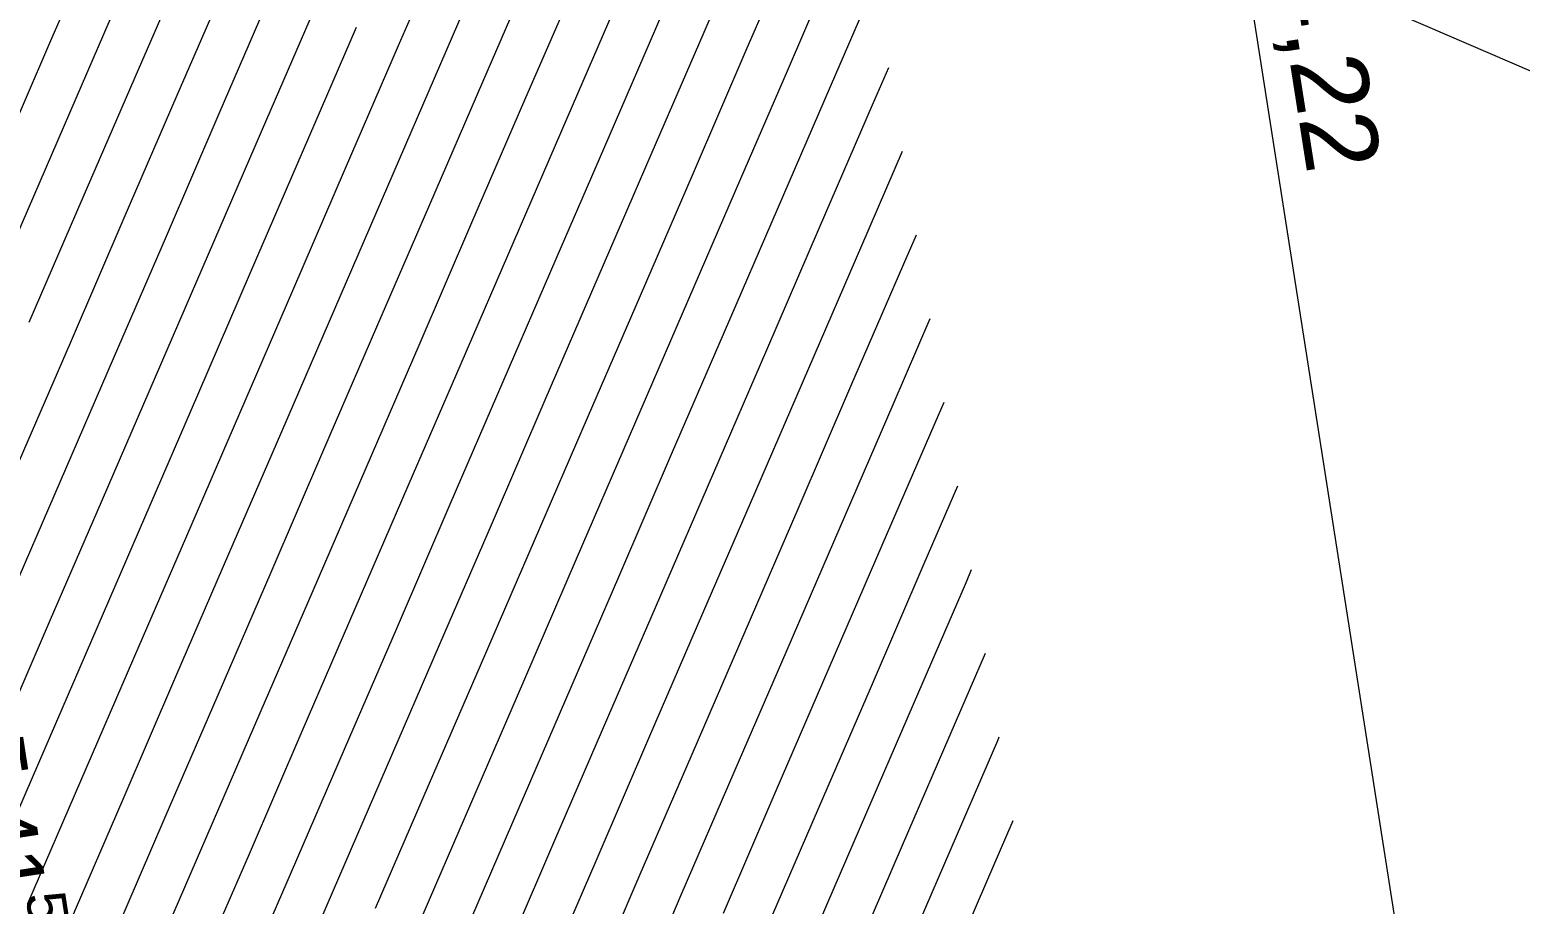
# Model space of a CAD drawing. Header units: millimetres. Extents: x 11801750 to 12566104, y 354831409 to 356234587.
# Drawn here: x 12555799 to 12558279, y 356220321 to 356221776 of the extents above; entities that cross this region are included whole.
import ezdxf
from ezdxf.enums import TextEntityAlignment as Align

# ---------------------------------------------------------------- set-up
doc = ezdxf.new("R2010")
doc.units = ezdxf.units.MM
doc.header["$MEASUREMENT"] = 0
doc.linetypes.add('Dot & Dashed', pattern=[6702.78, 3527.78, -1763.89, 0, -1411.11])
doc.layers.add('New_110 Bemassungen Ausführung', color=7, linetype='Continuous')
doc.layers.add('New_290 Raster _ Achsen', color=7, linetype='Continuous')
for name, color, linetype, lineweight in [('New_110 Bemassungen Ausführung_Pen_No__1', 7, 'Continuous', 13), ('New_255 Plangrafiken_Pen_No__39', 8, 'Continuous', 13), ('New_290 Raster _ Achsen_Pen_No__108', 7, 'Continuous', 13)]:
    doc.layers.add(name, color=color, linetype=linetype, lineweight=lineweight)
doc.styles.add('GENERATED_STYLE_1', font='arial.ttf')
doc.dimstyles.new('GENERATED_STYLE__1', dxfattribs={"dimtxt": 125, "dimasz": 47.5, "dimexe": 0.18, "dimexo": 2, "dimgap": 0, "dimtad": 1, "dimlfac": 0.001, "dimzin": 0, "dimdsep": 46, "dimtxsty": 'GENERATED_STYLE_1', "dimblk": 'ARROWHEAD_2', "dimblk1": 'ARROWHEAD_2', "dimblk2": 'ARROWHEAD_2', "dimcen": 0.09, "dimclrd": 7, "dimclre": 7, "dimclrt": 7, "dimadec": 0, "dimazin": 0, "dimtfac": 1, "dimtdec": 4, "dimtmove": 0, "dimatfit": 3, "dimfxl": 1, "dimtolj": 1, "dimtzin": 0, "dimarcsym": 0})
doc.dimstyles.new('GENERATED_STYLE__2', dxfattribs={"dimtxt": 100, "dimasz": 47.5, "dimexe": 0.18, "dimexo": 2, "dimgap": 0, "dimtad": 1, "dimlfac": 0.001, "dimzin": 0, "dimdsep": 46, "dimtxsty": 'GENERATED_STYLE_1', "dimblk": 'ARROWHEAD_2', "dimblk1": 'ARROWHEAD_2', "dimblk2": 'ARROWHEAD_2', "dimcen": 0.09, "dimclrd": 7, "dimclre": 7, "dimclrt": 7, "dimadec": 0, "dimazin": 0, "dimtfac": 1, "dimtdec": 4, "dimtmove": 0, "dimatfit": 3, "dimfxl": 1, "dimtolj": 1, "dimtzin": 0, "dimarcsym": 0})

# ---------------------------------------------------------------- blocks, each defined once
blk = doc.blocks.new('*X19', base_point=(12240439.2, 356160438.4))
at = {"layer": 'New_255 Plangrafiken_Pen_No__39', "color": 8, "linetype": 'Continuous', "lineweight": 13}
for p, q in [((12555922.1, 356221961.3), (12555834, 356221757.4)), ((12555922.1, 356221961.3), (12555834, 356221757.4)), ((12557009, 356221975.7), (12556920.9, 356221771.8)), ((12557009, 356221975.7), (12556920.9, 356221771.8)), ((12555992.1, 356221931), (12555904.1, 356221727.1)), ((12555992.1, 356221931), (12555904.1, 356221727.1)), ((12556500.6, 356221953.4), (12556412.5, 356221749.5)), ((12556500.6, 356221953.4), (12556412.5, 356221749.5)), ((12557079, 356221945.4), (12556990.9, 356221741.5)), ((12557079, 356221945.4), (12556990.9, 356221741.5)), ((12556570.6, 356221923.1), (12556482.5, 356221719.2)), ((12556570.6, 356221923.1), (12556482.5, 356221719.2)), ((12557149.1, 356221915.2), (12557061, 356221711.3)), ((12557149.1, 356221915.2), (12557061, 356221711.3)), ((12556062.2, 356221900.8), (12555974.1, 356221696.9)), ((12556062.2, 356221900.8), (12555974.1, 356221696.9)), ((12556640.7, 356221892.8), (12556552.6, 356221688.9)), ((12556640.7, 356221892.8), (12556552.6, 356221688.9)), ((12556132.3, 356221870.5), (12556044.2, 356221666.6)), ((12556132.3, 356221870.5), (12556044.2, 356221666.6)), ((12556710.7, 356221862.6), (12556622.6, 356221658.7)), ((12556710.7, 356221862.6), (12556622.6, 356221658.7)), ((12556202.3, 356221840.2), (12556114.2, 356221636.3)), ((12556202.3, 356221840.2), (12556114.2, 356221636.3)), ((12556780.8, 356221832.3), (12556692.7, 356221628.4)), ((12556780.8, 356221832.3), (12556692.7, 356221628.4)), ((12557204.9, 356221851.9), (12557131, 356221681)), ((12557204.9, 356221851.9), (12557131, 356221681)), ((12556272.4, 356221810), (12556184.3, 356221606.1)), ((12556272.4, 356221810), (12556184.3, 356221606.1)), ((12556850.8, 356221802.1), (12556762.7, 356221598.1)), ((12556850.8, 356221802.1), (12556762.7, 356221598.1)), ((12555834, 356221757.4), (12555745.9, 356221553.5)), ((12555834, 356221757.4), (12555745.9, 356221553.5)), ((12556342.4, 356221779.7), (12556254.3, 356221575.8)), ((12556342.4, 356221779.7), (12556254.3, 356221575.8)), ((12556920.9, 356221771.8), (12556832.8, 356221567.9)), ((12556920.9, 356221771.8), (12556832.8, 356221567.9)), ((12556412.5, 356221749.5), (12556324.4, 356221545.5)), ((12556412.5, 356221749.5), (12556324.4, 356221545.5)), ((12556990.9, 356221741.5), (12556902.9, 356221537.6)), ((12556990.9, 356221741.5), (12556902.9, 356221537.6)), ((12555904.1, 356221727.1), (12555816, 356221523.2)), ((12555904.1, 356221727.1), (12555816, 356221523.2)), ((12556482.5, 356221719.2), (12556394.4, 356221515.3)), ((12556482.5, 356221719.2), (12556394.4, 356221515.3)), ((12557061, 356221711.3), (12556972.9, 356221507.4)), ((12557061, 356221711.3), (12556972.9, 356221507.4)), ((12557227.9, 356221712.7), (12557201.1, 356221650.7)), ((12557227.9, 356221712.7), (12557201.1, 356221650.7)), ((12555974.1, 356221696.9), (12555886, 356221492.9)), ((12555974.1, 356221696.9), (12555886, 356221492.9)), ((12556552.6, 356221688.9), (12556464.5, 356221485)), ((12556552.6, 356221688.9), (12556464.5, 356221485)), ((12556044.2, 356221666.6), (12555956.1, 356221462.7)), ((12556044.2, 356221666.6), (12555956.1, 356221462.7)), ((12556622.6, 356221658.7), (12556534.6, 356221454.8)), ((12556622.6, 356221658.7), (12556534.6, 356221454.8)), ((12557131, 356221681), (12557043, 356221477.1)), ((12557131, 356221681), (12557043, 356221477.1)), ((12556114.2, 356221636.3), (12556026.1, 356221432.4)), ((12556114.2, 356221636.3), (12556026.1, 356221432.4)), ((12557201.1, 356221650.7), (12557113, 356221446.8)), ((12557201.1, 356221650.7), (12557113, 356221446.8)), ((12556692.7, 356221628.4), (12556604.6, 356221424.5)), ((12556692.7, 356221628.4), (12556604.6, 356221424.5)), ((12556184.3, 356221606.1), (12556096.2, 356221402.2)), ((12556184.3, 356221606.1), (12556096.2, 356221402.2)), ((12556762.7, 356221598.1), (12556674.7, 356221394.2)), ((12556762.7, 356221598.1), (12556674.7, 356221394.2)), ((12556254.3, 356221575.8), (12556166.2, 356221371.9)), ((12556254.3, 356221575.8), (12556166.2, 356221371.9)), ((12556832.8, 356221567.9), (12556744.7, 356221364)), ((12556832.8, 356221567.9), (12556744.7, 356221364)), ((12557250.9, 356221573.5), (12557183.1, 356221416.6)), ((12557250.9, 356221573.5), (12557183.1, 356221416.6)), ((12556324.4, 356221545.5), (12556236.3, 356221341.6)), ((12556324.4, 356221545.5), (12556236.3, 356221341.6)), ((12556902.9, 356221537.6), (12556814.8, 356221333.7)), ((12556902.9, 356221537.6), (12556814.8, 356221333.7)), ((12555816, 356221523.2), (12555727.9, 356221319.3)), ((12555816, 356221523.2), (12555727.9, 356221319.3)), ((12556394.4, 356221515.3), (12556306.4, 356221311.4)), ((12556394.4, 356221515.3), (12556306.4, 356221311.4)), ((12555886, 356221492.9), (12555797.9, 356221289)), ((12555886, 356221492.9), (12555797.9, 356221289)), ((12556464.5, 356221485), (12556376.4, 356221281.1)), ((12556464.5, 356221485), (12556376.4, 356221281.1)), ((12556972.9, 356221507.4), (12556884.8, 356221303.4)), ((12556972.9, 356221507.4), (12556884.8, 356221303.4)), ((12555956.1, 356221462.7), (12555868, 356221258.8)), ((12555956.1, 356221462.7), (12555868, 356221258.8)), ((12557043, 356221477.1), (12556954.9, 356221273.2)), ((12557043, 356221477.1), (12556954.9, 356221273.2)), ((12556534.6, 356221454.8), (12556446.5, 356221250.8)), ((12556534.6, 356221454.8), (12556446.5, 356221250.8)), ((12557113, 356221446.8), (12557024.9, 356221242.9)), ((12557113, 356221446.8), (12557024.9, 356221242.9)), ((12557273.9, 356221434.3), (12557253.1, 356221386.3)), ((12557273.9, 356221434.3), (12557253.1, 356221386.3)), ((12556026.1, 356221432.4), (12555938.1, 356221228.5)), ((12556026.1, 356221432.4), (12555938.1, 356221228.5)), ((12556604.6, 356221424.5), (12556516.5, 356221220.6)), ((12556604.6, 356221424.5), (12556516.5, 356221220.6)), ((12557183.1, 356221416.6), (12557095, 356221212.7)), ((12557183.1, 356221416.6), (12557095, 356221212.7)), ((12556096.2, 356221402.2), (12556008.1, 356221198.2)), ((12556096.2, 356221402.2), (12556008.1, 356221198.2)), ((12556674.7, 356221394.2), (12556586.6, 356221190.3)), ((12556674.7, 356221394.2), (12556586.6, 356221190.3)), ((12557253.1, 356221386.3), (12557165, 356221182.4)), ((12557253.1, 356221386.3), (12557165, 356221182.4)), ((12556166.2, 356221371.9), (12556078.2, 356221168)), ((12556166.2, 356221371.9), (12556078.2, 356221168)), ((12556744.7, 356221364), (12556656.6, 356221160.1)), ((12556744.7, 356221364), (12556656.6, 356221160.1)), ((12556236.3, 356221341.6), (12556148.2, 356221137.7)), ((12556236.3, 356221341.6), (12556148.2, 356221137.7)), ((12556306.4, 356221311.4), (12556218.3, 356221107.5)), ((12556306.4, 356221311.4), (12556218.3, 356221107.5)), ((12556814.8, 356221333.7), (12556726.7, 356221129.8)), ((12556814.8, 356221333.7), (12556726.7, 356221129.8)), ((12556884.8, 356221303.4), (12556796.7, 356221099.5)), ((12556884.8, 356221303.4), (12556796.7, 356221099.5)), ((12557296.9, 356221295.1), (12557235.1, 356221152.1)), ((12557296.9, 356221295.1), (12557235.1, 356221152.1)), ((12556376.4, 356221281.1), (12556288.3, 356221077.2)), ((12556376.4, 356221281.1), (12556288.3, 356221077.2)), ((12556954.9, 356221273.2), (12556866.8, 356221069.3)), ((12556954.9, 356221273.2), (12556866.8, 356221069.3)), ((12555868, 356221258.8), (12555779.9, 356221054.9)), ((12555868, 356221258.8), (12555779.9, 356221054.9)), ((12556446.5, 356221250.8), (12556358.4, 356221046.9)), ((12556446.5, 356221250.8), (12556358.4, 356221046.9)), ((12557024.9, 356221242.9), (12556936.8, 356221039)), ((12557024.9, 356221242.9), (12556936.8, 356221039)), ((12555938.1, 356221228.5), (12555850, 356221024.6)), ((12555938.1, 356221228.5), (12555850, 356221024.6)), ((12556516.5, 356221220.6), (12556428.4, 356221016.7)), ((12556516.5, 356221220.6), (12556428.4, 356221016.7)), ((12557095, 356221212.7), (12557006.9, 356221008.7)), ((12557095, 356221212.7), (12557006.9, 356221008.7)), ((12556008.1, 356221198.2), (12555920, 356220994.3)), ((12556008.1, 356221198.2), (12555920, 356220994.3)), ((12556586.6, 356221190.3), (12556498.5, 356220986.4)), ((12556586.6, 356221190.3), (12556498.5, 356220986.4)), ((12556078.2, 356221168), (12555990.1, 356220964.1)), ((12556078.2, 356221168), (12555990.1, 356220964.1)), ((12557165, 356221182.4), (12557077, 356220978.5)), ((12557165, 356221182.4), (12557077, 356220978.5)), ((12556148.2, 356221137.7), (12556060.1, 356220933.8)), ((12556148.2, 356221137.7), (12556060.1, 356220933.8)), ((12556656.6, 356221160.1), (12556568.5, 356220956.1)), ((12556656.6, 356221160.1), (12556568.5, 356220956.1)), ((12557235.1, 356221152.1), (12557147, 356220948.2)), ((12557235.1, 356221152.1), (12557147, 356220948.2)), ((12557319.9, 356221155.9), (12557305.1, 356221121.9)), ((12557319.9, 356221155.9), (12557305.1, 356221121.9)), ((12556726.7, 356221129.8), (12556638.6, 356220925.9)), ((12556726.7, 356221129.8), (12556638.6, 356220925.9)), ((12557305.1, 356221121.9), (12557217.1, 356220918)), ((12557305.1, 356221121.9), (12557217.1, 356220918)), ((12556218.3, 356221107.5), (12556130.2, 356220903.5)), ((12556218.3, 356221107.5), (12556130.2, 356220903.5)), ((12556796.7, 356221099.5), (12556708.7, 356220895.6)), ((12556796.7, 356221099.5), (12556708.7, 356220895.6)), ((12556288.3, 356221077.2), (12556200.2, 356220873.3)), ((12556288.3, 356221077.2), (12556200.2, 356220873.3)), ((12556866.8, 356221069.3), (12556778.7, 356220865.4)), ((12556866.8, 356221069.3), (12556778.7, 356220865.4)), ((12556358.4, 356221046.9), (12556270.3, 356220843)), ((12556358.4, 356221046.9), (12556270.3, 356220843)), ((12556936.8, 356221039), (12556848.8, 356220835.1)), ((12556936.8, 356221039), (12556848.8, 356220835.1)), ((12555850, 356221024.6), (12555761.9, 356220820.7)), ((12555850, 356221024.6), (12555761.9, 356220820.7)), ((12556428.4, 356221016.7), (12556340.3, 356220812.8)), ((12556428.4, 356221016.7), (12556340.3, 356220812.8)), ((12557342.9, 356221016.7), (12557287.1, 356220887.7)), ((12557342.9, 356221016.7), (12557287.1, 356220887.7)), ((12555920, 356220994.3), (12555831.9, 356220790.4)), ((12555920, 356220994.3), (12555831.9, 356220790.4)), ((12557006.9, 356221008.7), (12556918.8, 356220804.8)), ((12557006.9, 356221008.7), (12556918.8, 356220804.8)), ((12555990.1, 356220964.1), (12555902, 356220760.2)), ((12555990.1, 356220964.1), (12555902, 356220760.2)), ((12556498.5, 356220986.4), (12556410.4, 356220782.5)), ((12556498.5, 356220986.4), (12556410.4, 356220782.5)), ((12557077, 356220978.5), (12556988.9, 356220774.6)), ((12557077, 356220978.5), (12556988.9, 356220774.6)), ((12556568.5, 356220956.1), (12556480.5, 356220752.2)), ((12556568.5, 356220956.1), (12556480.5, 356220752.2)), ((12557147, 356220948.2), (12557058.9, 356220744.3)), ((12557147, 356220948.2), (12557058.9, 356220744.3)), ((12556060.1, 356220933.8), (12555972, 356220729.9)), ((12556060.1, 356220933.8), (12555972, 356220729.9)), ((12556638.6, 356220925.9), (12556550.5, 356220722)), ((12556638.6, 356220925.9), (12556550.5, 356220722)), ((12557217.1, 356220918), (12557129, 356220714)), ((12557217.1, 356220918), (12557129, 356220714)), ((12556130.2, 356220903.5), (12556042.1, 356220699.6)), ((12556130.2, 356220903.5), (12556042.1, 356220699.6)), ((12556708.7, 356220895.6), (12556620.6, 356220691.7)), ((12556708.7, 356220895.6), (12556620.6, 356220691.7)), ((12556200.2, 356220873.3), (12556112.2, 356220669.4)), ((12556200.2, 356220873.3), (12556112.2, 356220669.4)), ((12556778.7, 356220865.4), (12556690.6, 356220661.4)), ((12556778.7, 356220865.4), (12556690.6, 356220661.4)), ((12557287.1, 356220887.7), (12557199, 356220683.8)), ((12557287.1, 356220887.7), (12557199, 356220683.8)), ((12557365.9, 356220877.6), (12557357.2, 356220857.4)), ((12557365.9, 356220877.6), (12557357.2, 356220857.4)), ((12556270.3, 356220843), (12556182.2, 356220639.1)), ((12556270.3, 356220843), (12556182.2, 356220639.1)), ((12557357.2, 356220857.4), (12557269.1, 356220653.5)), ((12557357.2, 356220857.4), (12557269.1, 356220653.5)), ((12556848.8, 356220835.1), (12556760.7, 356220631.2)), ((12556848.8, 356220835.1), (12556760.7, 356220631.2)), ((12555831.9, 356220790.4), (12555743.8, 356220586.5)), ((12555831.9, 356220790.4), (12555743.8, 356220586.5)), ((12556340.3, 356220812.8), (12556252.3, 356220608.8)), ((12556340.3, 356220812.8), (12556252.3, 356220608.8)), ((12556918.8, 356220804.8), (12556830.7, 356220600.9)), ((12556918.8, 356220804.8), (12556830.7, 356220600.9)), ((12556410.4, 356220782.5), (12556322.3, 356220578.6)), ((12556410.4, 356220782.5), (12556322.3, 356220578.6)), ((12556988.9, 356220774.6), (12556900.8, 356220570.7)), ((12556988.9, 356220774.6), (12556900.8, 356220570.7)), ((12555902, 356220760.2), (12555813.9, 356220556.2)), ((12555902, 356220760.2), (12555813.9, 356220556.2)), ((12556480.5, 356220752.2), (12556392.4, 356220548.3)), ((12556480.5, 356220752.2), (12556392.4, 356220548.3)), ((12557058.9, 356220744.3), (12556970.8, 356220540.4)), ((12557058.9, 356220744.3), (12556970.8, 356220540.4)), ((12555972, 356220729.9), (12555884, 356220526)), ((12555972, 356220729.9), (12555884, 356220526)), ((12556550.5, 356220722), (12556462.4, 356220518.1)), ((12556550.5, 356220722), (12556462.4, 356220518.1)), ((12557388.9, 356220738.4), (12557339.1, 356220623.3)), ((12557388.9, 356220738.4), (12557339.1, 356220623.3)), ((12556042.1, 356220699.6), (12555954, 356220495.7)), ((12556042.1, 356220699.6), (12555954, 356220495.7)), ((12556620.6, 356220691.7), (12556532.5, 356220487.8)), ((12556620.6, 356220691.7), (12556532.5, 356220487.8)), ((12557129, 356220714), (12557040.9, 356220510.1)), ((12557129, 356220714), (12557040.9, 356220510.1)), ((12556112.2, 356220669.4), (12556024.1, 356220465.5)), ((12556112.2, 356220669.4), (12556024.1, 356220465.5)), ((12557199, 356220683.8), (12557110.9, 356220479.9)), ((12557199, 356220683.8), (12557110.9, 356220479.9)), ((12556690.6, 356220661.4), (12556602.5, 356220457.5)), ((12556690.6, 356220661.4), (12556602.5, 356220457.5)), ((12557269.1, 356220653.5), (12557181, 356220449.6)), ((12557269.1, 356220653.5), (12557181, 356220449.6)), ((12556182.2, 356220639.1), (12556094.1, 356220435.2)), ((12556182.2, 356220639.1), (12556094.1, 356220435.2)), ((12556760.7, 356220631.2), (12556672.6, 356220427.3)), ((12556760.7, 356220631.2), (12556672.6, 356220427.3)), ((12557339.1, 356220623.3), (12557251.1, 356220419.3)), ((12557339.1, 356220623.3), (12557251.1, 356220419.3)), ((12556252.3, 356220608.8), (12556164.2, 356220404.9)), ((12556252.3, 356220608.8), (12556164.2, 356220404.9)), ((12556830.7, 356220600.9), (12556742.6, 356220397)), ((12556830.7, 356220600.9), (12556742.6, 356220397)), ((12557409.2, 356220593), (12557321.1, 356220389.1)), ((12557409.2, 356220593), (12557321.1, 356220389.1)), ((12557411.9, 356220599.2), (12557409.2, 356220593)), ((12557411.9, 356220599.2), (12557409.2, 356220593)), ((12556322.3, 356220578.6), (12556234.2, 356220374.7)), ((12556322.3, 356220578.6), (12556234.2, 356220374.7)), ((12556900.8, 356220570.7), (12556812.7, 356220366.7)), ((12556900.8, 356220570.7), (12556812.7, 356220366.7)), ((12555813.9, 356220556.2), (12555725.8, 356220352.3)), ((12555813.9, 356220556.2), (12555725.8, 356220352.3)), ((12556392.4, 356220548.3), (12556304.3, 356220344.4)), ((12556392.4, 356220548.3), (12556304.3, 356220344.4)), ((12555884, 356220526), (12555795.9, 356220322.1)), ((12555884, 356220526), (12555795.9, 356220322.1)), ((12556462.4, 356220518.1), (12556374.3, 356220314.1)), ((12556462.4, 356220518.1), (12556374.3, 356220314.1)), ((12556970.8, 356220540.4), (12556882.8, 356220336.5)), ((12556970.8, 356220540.4), (12556882.8, 356220336.5)), ((12555954, 356220495.7), (12555865.9, 356220291.8)), ((12555954, 356220495.7), (12555865.9, 356220291.8)), ((12557040.9, 356220510.1), (12556952.8, 356220306.2)), ((12557040.9, 356220510.1), (12556952.8, 356220306.2)), ((12556532.5, 356220487.8), (12556444.4, 356220283.9)), ((12556532.5, 356220487.8), (12556444.4, 356220283.9)), ((12557110.9, 356220479.9), (12557022.9, 356220276)), ((12557110.9, 356220479.9), (12557022.9, 356220276)), ((12556024.1, 356220465.5), (12555936, 356220261.6)), ((12556024.1, 356220465.5), (12555936, 356220261.6)), ((12556602.5, 356220457.5), (12556514.4, 356220253.6)), ((12556602.5, 356220457.5), (12556514.4, 356220253.6)), ((12557181, 356220449.6), (12557092.9, 356220245.7)), ((12557181, 356220449.6), (12557092.9, 356220245.7)), ((12557434.9, 356220460), (12557391.2, 356220358.8)), ((12557434.9, 356220460), (12557391.2, 356220358.8)), ((12556094.1, 356220435.2), (12556006, 356220231.3)), ((12556094.1, 356220435.2), (12556006, 356220231.3)), ((12556672.6, 356220427.3), (12556584.5, 356220223.4)), ((12556672.6, 356220427.3), (12556584.5, 356220223.4)), ((12557251.1, 356220419.3), (12557163, 356220215.4)), ((12557251.1, 356220419.3), (12557163, 356220215.4)), ((12556164.2, 356220404.9), (12556076.1, 356220201)), ((12556164.2, 356220404.9), (12556076.1, 356220201)), ((12556742.6, 356220397), (12556654.6, 356220193.1)), ((12556742.6, 356220397), (12556654.6, 356220193.1)), ((12556234.2, 356220374.7), (12556146.1, 356220170.8)), ((12556234.2, 356220374.7), (12556146.1, 356220170.8)), ((12557321.1, 356220389.1), (12557233, 356220185.2)), ((12557321.1, 356220389.1), (12557233, 356220185.2)), ((12556304.3, 356220344.4), (12556216.2, 356220140.5)), ((12556304.3, 356220344.4), (12556216.2, 356220140.5)), ((12556812.7, 356220366.7), (12556724.6, 356220162.8)), ((12556812.7, 356220366.7), (12556724.6, 356220162.8)), ((12557391.2, 356220358.8), (12557303.1, 356220154.9)), ((12557391.2, 356220358.8), (12557303.1, 356220154.9)), ((12556882.8, 356220336.5), (12556794.7, 356220132.6)), ((12556882.8, 356220336.5), (12556794.7, 356220132.6))]:
    blk.add_line(p, q, dxfattribs=at)
blk = doc.blocks.new('Fill_1', base_point=(12240439.2, 356160438.4))
at = {"layer": 'New_255 Plangrafiken_Pen_No__39', "color": 8, "linetype": 'Continuous', "lineweight": 13}
blk.add_blockref('*X19', (12240439.2, 356160438.4), dxfattribs=at)
blk = doc.blocks.new('Standard grid marker[48]', base_point=(12542916.7, 356228351.1))
at = {"layer": 'New_290 Raster _ Achsen_Pen_No__108', "color": 7, "linetype": 'Dot & Dashed', "lineweight": 13}
blk.add_line((12543834.8, 356227954.6), (12564850.8, 356218876), dxfattribs=at)
at = {"layer": 'New_290 Raster _ Achsen_Pen_No__108', "color": 7, "lineweight": 13, "style": 'GENERATED_STYLE_1'}
for tag, p in [('AC_MarkerText_1_0', (12542799.4, 356228486.6)), ('AC_MarkerText_1_1', (12565972.8, 356218476.1))]:
    blk.add_attdef(tag, text='', height=150, rotation=336.6365, dxfattribs=at).set_placement(p, align=Align.TOP_CENTER)
blk = doc.blocks.new('*D313', base_point=(12240439.2, 356160438.4))
at = {"layer": 'New_110 Bemassungen Ausführung_Pen_No__1', "color": 7, "linetype": 'Continuous', "lineweight": 13, "transparency": 16777216}
for p, q in [((12556294.7, 356231825.9), (12556227.4, 356231851.8)), ((12556256.3, 356231869), (12556261, 356231838.8)), ((12556214.7, 356231831.6), (12556307.3, 356231846.1)), ((12556261, 356231838.8), (12557524.1, 356223781.7)), ((12557557.8, 356223768.7), (12557490.5, 356223794.7)), ((12557477.8, 356223774.4), (12557570.4, 356223789)), ((12557524.1, 356223781.7), (12558177.8, 356219612))]:
    blk.add_line(p, q, dxfattribs=at)
at = {"layer": 'New_110 Bemassungen Ausführung_Pen_No__1', "color": 7, "lineweight": 13, "transparency": 16777216, "insert": (12556857, 356228005.4), "char_height": 125, "attachment_point": 7, "rotation": 278.9095, "style": 'GENERATED_STYLE_1'}
blk.add_mtext('\\A1;{\\pql;\\fArial|b0|i0|c0|p0;\\W1.000000;8,15\\fArial|b0|i0|c0|p0;\\W1.000000;\\A1{\\H.66x;\\S5^  ;}}', dxfattribs=at)
blk = doc.blocks.new('ARROWHEAD_2')
at = {"color": 0, "linetype": 'Continuous', "lineweight": 0}
for p, q in [((-0.378, -0.655), (0.378, 0.655)), ((0, 0), (-1, 0))]:
    blk.add_line(p, q, dxfattribs=at)
blk = doc.blocks.new('*D314', base_point=(12240439.2, 356160438.4))
at = {"layer": 'New_110 Bemassungen Ausführung_Pen_No__1', "color": 7, "linetype": 'Continuous', "lineweight": 13, "transparency": 16777216}
for p, q in [((12557557.8, 356223768.7), (12557490.5, 356223794.7)), ((12557524.1, 356223781.7), (12558177.8, 356219612)), ((12558211.5, 356219599), (12558144.1, 356219625))]:
    blk.add_line(p, q, dxfattribs=at)
at = {"layer": 'New_110 Bemassungen Ausführung_Pen_No__1', "color": 7, "lineweight": 13, "transparency": 16777216, "insert": (12557849.8, 356221865.5), "char_height": 125, "attachment_point": 7, "rotation": 278.9095, "style": 'GENERATED_STYLE_1'}
blk.add_mtext('\\A1;{\\pql;\\fArial|b0|i0|c0|p0;\\W1.000000;4,22}', dxfattribs=at)
blk = doc.blocks.new('*D315', base_point=(12240439.2, 356160438.4))
at = {"layer": 'New_110 Bemassungen Ausführung_Pen_No__1', "color": 7, "linetype": 'Continuous', "lineweight": 13, "transparency": 16777216}
for p, q in [((12557524.1, 356223781.7), (12558177.8, 356219612)), ((12558211.5, 356219599), (12558144.1, 356219625)), ((12558131.5, 356219604.7), (12558224.1, 356219619.3)), ((12558177.8, 356219612), (12560236.6, 356206479.2)), ((12560190.3, 356206472), (12560282.9, 356206486.5)), ((12560202.9, 356206492.2), (12560270.2, 356206466.2)), ((12560236.6, 356206479.2), (12560241.3, 356206449))]:
    blk.add_line(p, q, dxfattribs=at)
at = {"layer": 'New_110 Bemassungen Ausführung_Pen_No__1', "color": 7, "lineweight": 13, "transparency": 16777216, "insert": (12559164.2, 356213287.8), "char_height": 125, "attachment_point": 7, "rotation": 278.9095, "style": 'GENERATED_STYLE_1'}
blk.add_mtext('\\A1;{\\pql;\\fArial|b0|i0|c0|p0;\\W1.000000;13,29\\fArial|b0|i0|c0|p0;\\W1.000000;\\A1{\\H.66x;\\S5^  ;}}', dxfattribs=at)
blk = doc.blocks.new('*D450', base_point=(12240439.2, 356160438.4))
at = {"layer": 'New_110 Bemassungen Ausführung_Pen_No__1', "color": 7, "linetype": 'Continuous', "lineweight": 13, "transparency": 16777216}
for p, q in [((12555305.3, 356223096.8), (12555238, 356223122.8)), ((12555271.6, 356223109.8), (12555266.9, 356223140)), ((12555317.9, 356223117), (12555225.3, 356223102.6)), ((12556102.8, 356217760.9), (12555271.6, 356223109.8)), ((12556149.1, 356217768.1), (12556056.5, 356217753.7)), ((12556069.1, 356217774), (12556136.4, 356217747.9)), ((12556118.1, 356217662.1), (12556102.8, 356217760.9))]:
    blk.add_line(p, q, dxfattribs=at)
at = {"layer": 'New_110 Bemassungen Ausführung_Pen_No__1', "color": 7, "lineweight": 13, "transparency": 16777216, "insert": (12555658.9, 356220591.5), "char_height": 100, "attachment_point": 7, "rotation": 278.8326, "style": 'GENERATED_STYLE_1'}
blk.add_mtext('\\A1;{\\pql;\\fArial|b0|i0|c0|p0;\\W1.000000;5,41\\fArial|b0|i0|c0|p0;\\W1.000000;\\A1{\\H.66x;\\S5^  ;}}', dxfattribs=at)

msp = doc.modelspace()

# ---------------------------------------------------------------- block references
at = {"layer": 'New_255 Plangrafiken_Pen_No__39', "color": 8, "linetype": 'Continuous', "lineweight": 13}
msp.add_blockref('Fill_1', (12240439.157, 356160438.356), dxfattribs=at)
at = {"layer": 'New_290 Raster _ Achsen', "color": 7, "linetype": 'Continuous', "lineweight": 13}
msp.add_blockref('Standard grid marker[48]', (12542916.746, 356228351.144), dxfattribs=at)

# ---------------------------------------------------------------- dimensions: what is measured, and where the dimension line sits
at = {"layer": 'New_110 Bemassungen Ausführung', "color": 7, "linetype": 'Continuous', "lineweight": 13}
for base, p1, p2, angle, dimstyle, picture, middle, turn in [((12557524.129, 356223781.701), (12553859.493, 356231462.367), (12555122.584, 356223405.219), 278.90955, 'GENERATED_STYLE__1', '*D313', (12556999.443, 356227693.598), 278.90955), ((12558177.798, 356219612.008), (12555122.584, 356223405.219), (12555760.363, 356219233.035), 278.90955, 'GENERATED_STYLE__1', '*D314', (12557936.633, 356221715.348), 278.90955), ((12560236.58, 356206479.22), (12555760.363, 356219233.035), (12557801.592, 356206097.496), 278.90955, 'GENERATED_STYLE__1', '*D315', (12559314.032, 356212929.041), 278.90955), ((12555271.603, 356223109.812), (12555547.13, 356217674.586), (12554923.115, 356223055.66), 98.832605, 'GENERATED_STYLE__2', '*D450', (12555772.549, 356220341.913), 278.832605)]:
    dim = msp.add_linear_dim(base=base, p1=p1, p2=p2, angle=angle, dimstyle=dimstyle, dxfattribs=at)
    dim.commit()
    dim.dimension.update_dxf_attribs({"geometry": picture, "text_midpoint": middle, "dimtype": 160, "text_rotation": turn})

doc.saveas('drawing.dxf')
